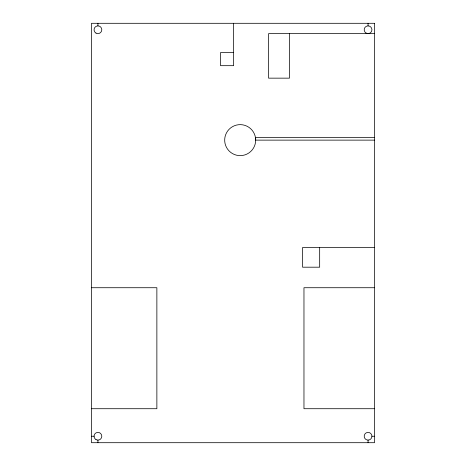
<?xml version="1.0" encoding="UTF-8"?>
<svg xmlns="http://www.w3.org/2000/svg" width="466" height="466" viewBox="0 0 466 466"><rect width="100%" height="100%" fill="white"/><g stroke="black" fill="none" stroke-linecap="round" stroke-linejoin="round"><path stroke-width="0.7" d="M374.524 33.628L268.585 33.628L268.585 78.154L289.456 78.154L289.456 33.628M233.647 52.559L220.529 52.559L220.529 65.677L233.647 65.677L233.647 23.3M374.524 137.552L255.677 137.552L255.677 140.132A15.495 15.495 0 0 1 232.429 153.553A15.495 15.495 0 0 1 232.429 126.711A15.495 15.495 0 0 1 255.677 140.132L374.524 140.132M374.524 247.516L302.574 247.516L302.574 267.193L319.67 267.193L319.67 247.516M91.476 287.726L156.867 287.726L156.867 408.717L91.476 408.717M374.524 287.726L303.966 287.726L303.966 408.717L374.524 408.717M91.476 436.246L94.062 436.246M371.938 436.246A3.874 3.874 0 0 0 366.13 432.891A3.874 3.874 0 0 0 366.13 439.601A3.874 3.874 0 0 0 371.938 436.246L374.524 436.246M368.064 23.3L368.064 25.88M368.064 440.12L368.064 442.7M97.936 23.3L97.936 25.88M97.936 440.12L97.936 442.7M374.524 23.3L91.476 23.3L91.476 442.7L374.524 442.7L374.524 23.3M95.996 33.109A3.874 3.874 0 0 0 101.809 29.754A3.874 3.874 0 0 0 95.996 26.399A3.874 3.874 0 0 0 95.996 33.109M95.996 439.601A3.874 3.874 0 0 0 101.809 436.246A3.874 3.874 0 0 0 95.996 432.891A3.874 3.874 0 0 0 95.996 439.601M366.13 33.109A3.874 3.874 0 0 0 371.938 29.754A3.874 3.874 0 0 0 366.13 26.399A3.874 3.874 0 0 0 366.13 33.109"/></g></svg>
